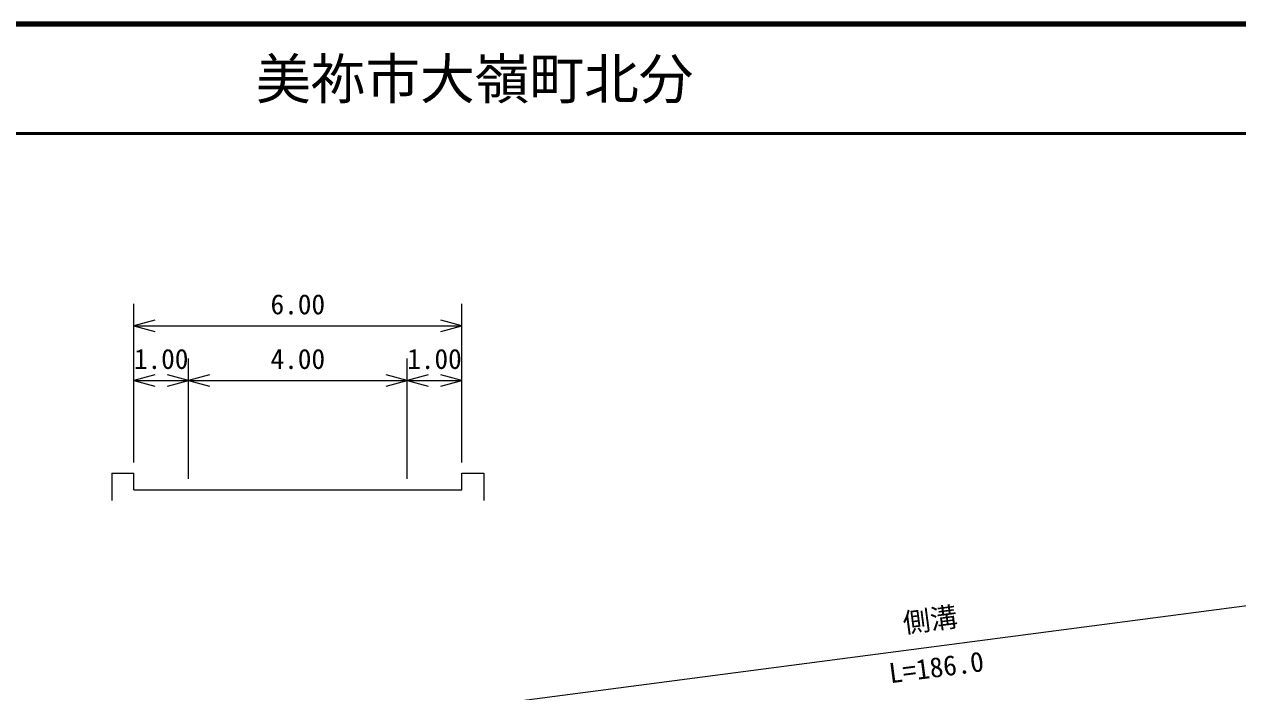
# Model space of a CAD drawing. Units: millimetres, scale not verified, with parts at other scales. Extents: x 40000 to 680000, y 20000 to 380000.
# Drawn here: x 383818 to 494818, y 318930 to 380000 of the extents above; entities that cross this region are included whole.
import ezdxf
from ezdxf.enums import TextEntityAlignment as Align

# ---------------------------------------------------------------- set-up
doc = ezdxf.new("R2010")
doc.units = ezdxf.units.MM
doc.header["$LTSCALE"] = 1000
for name, color, linetype, lineweight in [('S-STR-HTXT', 7, 'Continuous', 13), ('S-TTL', 2, 'Continuous', 140), ('S-TTL-LINE', 7, 'Continuous', 50)]:
    doc.layers.add(name, color=color, linetype=linetype, lineweight=lineweight)
doc.layers.add('S-TTL-TXT', color=7, linetype='Continuous')
doc.styles.add('@ＭＳ ゴシック', font='')
doc.styles.add('ＭＳ ゴシック', font='')
doc.styles.get('@ＭＳ ゴシック').set_extended_font_data('@MS Gothic')
doc.styles.get('ＭＳ ゴシック').set_extended_font_data('MS Gothic')

msp = doc.modelspace()

# ---------------------------------------------------------------- linework, layer by layer
at = {"layer": 'S-STR-HTXT'}
for p, q in [((393841, 339915), (393841, 354415)), ((423841, 339915), (423841, 354415)), ((395773, 352932), (393841, 352415)), ((393841, 352415), (423841, 352415)), ((393841, 352415), (395773, 351897)), ((423841, 352415), (421909, 352932)), ((421909, 351897), (423841, 352415)), ((398841, 338415), (398841, 349415)), ((418841, 338415), (418841, 349415)), ((395773, 347932), (393841, 347415)), ((398841, 347415), (396909, 347932)), ((400773, 347932), (398841, 347415)), ((418841, 347415), (416909, 347932)), ((420773, 347932), (418841, 347415)), ((423841, 347415), (421909, 347932)), ((393841, 347415), (398841, 347415)), ((393841, 347415), (395773, 346897)), ((396909, 346897), (398841, 347415)), ((398841, 347415), (418841, 347415)), ((398841, 347415), (400773, 346897)), ((416909, 346897), (418841, 347415)), ((418841, 347415), (423841, 347415)), ((418841, 347415), (420773, 346897)), ((421909, 346897), (423841, 347415)), ((391841, 338915), (393841, 338915)), ((391841, 338915), (391841, 336415)), ((393841, 337415), (393841, 338915)), ((423841, 337415), (423841, 338915)), ((423841, 338915), (425841, 338915)), ((425841, 338915), (425841, 336415)), ((393841, 337415), (398841, 337415)), ((398841, 337415), (418841, 337415)), ((418841, 337415), (423841, 337415)), ((387715, 312697), (546280, 333452))]:
    msp.add_line(p, q, dxfattribs=at)
at = {"layer": 'S-TTL'}
msp.add_line((680000, 380000), (40000, 380000), dxfattribs=at)
at = {"layer": 'S-TTL-LINE'}
msp.add_line((40000, 370000), (680000, 370000), dxfattribs=at)

# ---------------------------------------------------------------- texts
at = {"layer": 'S-STR-HTXT', "style": 'ＭＳ ゴシック'}
for s, p in [('6.00', (408841, 352915)), ('1.00', (396341, 347915)), ('4.00', (408841, 347915)), ('1.00', (421341, 347915))]:
    msp.add_text(s, height=1833, dxfattribs=at).set_placement(p, align=Align.BOTTOM_CENTER)
msp.add_text('側溝', height=1833, rotation=7.457, dxfattribs=at).set_placement((466868, 324066), align=Align.BOTTOM_CENTER)
at = {"layer": 'S-STR-HTXT', "style": '@ＭＳ ゴシック'}
msp.add_text('L=186.0', height=1833, rotation=7.457, dxfattribs=at).set_placement((467127, 322083), align=Align.TOP_CENTER)
at = {"layer": 'S-TTL-TXT', "style": 'ＭＳ ゴシック'}
msp.add_text('美祢市大嶺町北分', height=3666, dxfattribs=at).set_placement((405024, 375000), align=Align.MIDDLE_LEFT)

doc.saveas('drawing.dxf')
